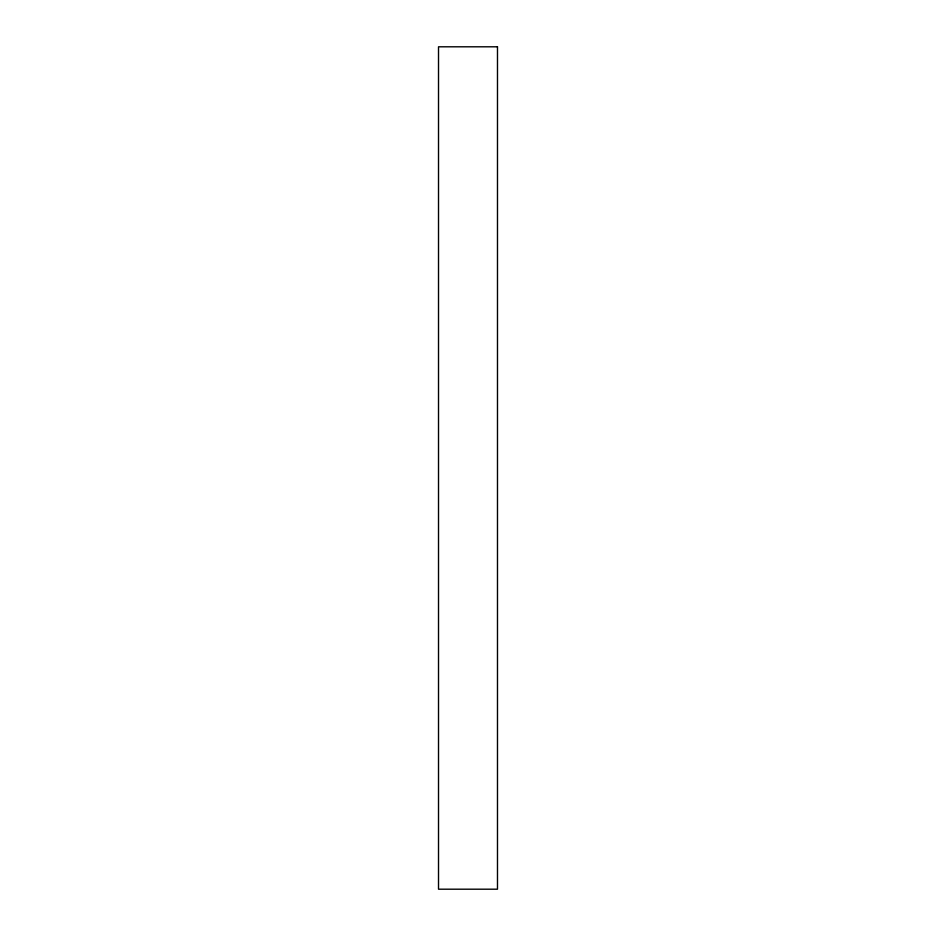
<?xml version="1.0" encoding="UTF-8"?>
<svg xmlns="http://www.w3.org/2000/svg" width="936" height="936" viewBox="0 0 936 936"><rect width="100%" height="100%" fill="white"/><g stroke="black" fill="none" stroke-linecap="round" stroke-linejoin="round"><path stroke-width="1.4" d="M497.484 46.8L438.516 46.8L438.516 889.2L497.484 889.2L497.484 46.8"/></g></svg>
